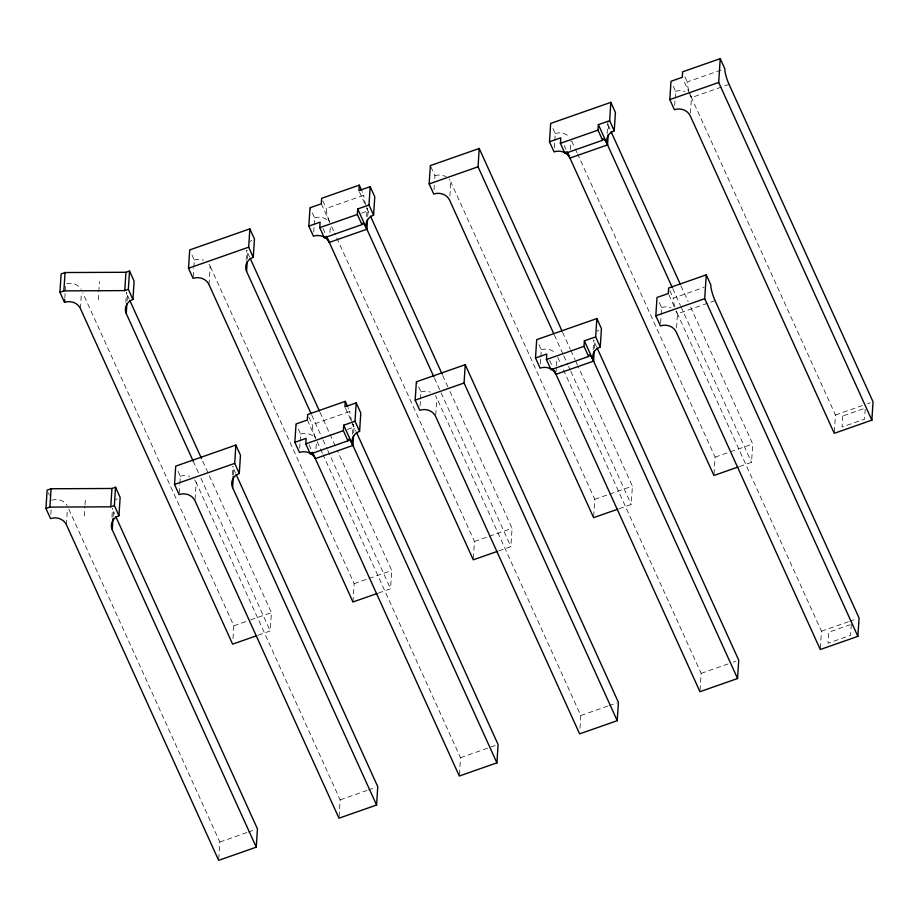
<?xml version="1.0" encoding="UTF-8"?>
<svg xmlns="http://www.w3.org/2000/svg" width="919" height="919" viewBox="0 0 919 919"><rect width="100%" height="100%" fill="white"/><g stroke="black" fill="none" stroke-linecap="round" stroke-linejoin="round"><path stroke-width="0.69" stroke-dasharray="4.59 3.45" d="M50.821 514.364L51.188 508.724M64.801 298.158L65.169 292.518M65.26 291.105L65.628 285.464M66.421 524.772L67.42 509.264M80.401 308.566L81.412 293.046M84.272 516.099L84.916 506.231M85.007 504.818L85.467 497.776M98.264 299.893L99.447 281.559M111.934 517.133L112.486 508.666M125.834 302.328L126.466 292.46M113.094 517.087L113.451 511.446A12.188 10.867 3.7 0 1 112.646 508.689M127.075 300.869L127.442 295.229A12.188 10.867 3.7 0 1 126.638 292.472M179.205 493.204L179.756 484.738M179.848 483.325L180.308 476.272L176.862 468.679M193.197 276.987L193.737 268.52M193.829 267.119L194.288 260.066L191.416 253.736M195.081 499.373L196.184 482.452A12.188 10.867 3.7 0 0 194.61 479.971M208.981 284.58L210.164 266.246A12.188 10.867 3.7 0 0 208.59 263.753M232.266 474.962L232.806 466.507M246.154 260.157L246.797 250.29M233.415 474.916L233.782 469.276A12.188 10.867 3.7 0 1 232.978 466.519M247.395 258.71L247.762 253.07A12.188 10.867 3.7 0 1 246.958 250.313M218.745 858.955L219.836 842.034L68.787 509.057M233.001 638.51L233.817 625.816L82.779 292.839M258.147 635.213L270.232 630.974L271.427 612.64L202.1 459.81M299.72 448.208L300.076 442.567M300.168 441.166L300.628 434.113L296.607 425.244M313.701 232.002L314.068 226.361M314.16 224.948L314.608 217.895L310.013 207.763M315.952 448.748L316.412 441.694M329.944 232.541L330.312 226.901M352.494 434.205L353.137 424.337M366.578 216.585L367.118 208.119M353.746 432.746L354.102 427.105A12.188 10.867 3.7 0 1 353.298 424.348M367.726 216.539L368.094 210.899A12.188 10.867 3.7 0 1 367.29 208.142M339.065 816.784L340.156 799.863L196.184 482.452M352.965 601.979L354.148 583.645L210.164 266.246M378.479 593.042L390.564 588.803L391.747 570.469L337.239 450.299M420.04 406.049L420.408 400.408M420.5 398.995L420.959 391.942L416.927 383.085M434.021 189.831L434.388 184.191M434.756 178.55L434.94 175.736L430.919 166.867M435.732 415.043L436.835 398.122A12.188 10.867 3.7 0 0 435.261 395.629M449.896 196.011L450.815 181.905A12.188 10.867 3.7 0 0 449.242 179.423M459.397 774.614L460.488 757.693L323.017 454.652M473.377 558.407L474.468 541.486L334.631 233.219M498.799 550.872L510.884 546.644L512.078 528.31L448.679 388.542M540.372 363.878L540.728 358.238M540.82 356.825L541.28 349.783L538.408 343.442M554.352 147.672L554.72 142.031M554.812 140.618L555.26 133.565L552.388 127.236M556.156 371.471L556.42 367.232M556.512 365.831L556.971 358.778M570.504 149.613L571.044 141.147M593.146 349.875L593.789 340.007M607.137 133.657L607.953 120.975A12.188 10.867 3.7 0 0 608.746 126.569L608.378 132.21M594.398 348.416L594.754 342.776A12.188 10.867 3.7 0 1 593.95 340.019M579.992 728.216L580.808 715.533L436.835 398.122M593.697 516.237L594.8 499.316L450.815 181.905M619.13 508.712L631.215 504.474L632.398 486.14L577.994 366.199M660.6 323.12L661.06 316.067M661.152 314.666L661.6 307.612L658.153 300.008M674.672 105.501L675.04 99.861M675.132 98.448L675.591 91.395L672.145 83.801M676.568 327.888L677.475 313.793A12.188 2.366 70.7 0 1 676.304 310.978M690.468 113.083L691.467 97.575A12.188 2.366 70.7 0 1 689.216 91.774M700.048 690.284L701.14 673.363L561.302 365.096M714.029 474.078L715.12 457.145L577.66 154.105M739.45 466.542L751.535 462.303L752.73 443.969L690.514 306.82M820.368 648.113L821.46 631.192L676.327 311.254M834.349 431.907L835.451 414.986L683.426 79.85M851.304 624.323L850.592 635.316L828.03 643.231L828.743 632.226L849.983 624.782M329.312 221.261A12.188 2.366 70.7 0 1 326.245 208.441L363.855 195.265L362.132 191.474M688.894 90.774A12.188 2.366 70.7 0 1 687.228 81.94L722.139 69.706M361.374 213.254L368.094 210.899A12.188 2.366 70.7 0 1 366.911 208.085M729.066 84.399L691.467 97.575A12.188 10.867 3.7 0 0 689.893 95.094M315.332 437.478A12.188 2.366 70.7 0 1 312.265 424.658L349.863 411.482L348.14 407.68M674.914 306.98A12.188 2.366 70.7 0 1 673.236 298.158L704.126 287.337M347.393 429.46L354.102 427.105A12.188 2.366 70.7 0 1 352.93 424.302M715.085 300.616L677.475 313.793A12.188 10.867 3.7 0 0 675.902 311.3M233.817 625.816L246.774 621.278M250.657 619.911L271.427 612.64M354.148 583.645L367.577 578.947M368.921 578.476L391.747 570.469M474.468 541.486L487.897 536.776M489.241 536.305L512.078 528.31M594.8 499.316L608.229 494.606M609.573 494.135L632.398 486.14M715.12 457.145L752.73 443.969M835.451 414.986L862.309 405.566M867.674 403.694L870.362 402.752M219.836 842.034L247.062 832.488M248.36 832.04L254.839 829.765M340.156 799.863L367.014 790.455M368.358 789.984L375.078 787.629M460.488 757.693L496.742 744.987M580.808 715.533L607.666 706.114M609.01 705.643L617.074 702.828M701.14 673.363L727.997 663.955M733.373 662.071L736.05 661.129M821.46 631.192L848.317 621.784M849.661 621.313L856.382 618.958M684.931 76.886L687.228 81.94M608.746 126.569L609.929 129.177M681.025 285.924L688.136 301.593M672.731 288.577L680.439 305.556M681.025 306.866L751.535 462.303M669.79 290.565L673.236 298.158M668.86 294.792L674.029 306.188M571.733 141.044L574.697 147.58M575.283 148.889L577.063 152.807M564.209 145.409L565.932 149.211M594.754 342.776L596.534 346.693M562.612 332.299L570.297 349.243M570.894 350.553L575.03 359.674M575.627 360.983L577.396 364.889M554.329 334.987L563.198 354.539M563.795 355.848L567.931 364.969M568.528 366.279L570.297 370.185M570.894 371.494L631.215 504.474M557.753 357.261L560.705 363.786M549.654 360.363L552.526 366.692M359.478 191.899L366.371 207.097M366.945 208.36L369.863 214.816M442.751 375.48L448.081 387.232M434.457 378.134L510.884 546.644M322.799 200.847L326.245 208.441M321.294 203.811L329.91 222.812M331.679 226.683L334.045 231.91M322.983 228.475L326.429 236.08M345.487 408.116L355.883 431.034M247.762 253.07L249.543 256.987M320.053 412.424L336.641 449M311.759 415.078L322.42 438.593M323.017 439.902L327.164 449.046M327.75 450.344L390.564 588.803M308.818 417.065L312.265 424.658M307.314 420.029L315.929 439.018M317.101 441.591L322.431 453.354M309.002 444.693L311.874 451.022M233.782 469.276L235.563 473.193M127.442 295.229L129.211 299.146M193.208 461.166L198.538 472.917M200.916 478.144L270.232 630.974M113.451 511.446L114.645 514.054M48.282 492.664L49.431 495.203M194.288 260.066A12.188 10.867 3.7 0 1 203.604 260.238M250.106 241.605A12.188 10.867 3.7 0 1 251.691 240.353M555.26 133.565A12.188 10.867 3.7 0 1 569.562 137.253M66.719 283.753A12.188 10.867 3.7 0 1 81.148 289.359M314.608 217.895A12.188 10.867 3.7 0 1 328.91 221.582M365.842 205.098A12.188 2.366 70.7 0 1 363.855 195.265M434.94 175.736A12.188 10.867 3.7 0 1 446.14 176.816M675.591 91.395A12.188 10.867 3.7 0 1 684.908 91.567M180.308 476.272A12.188 10.867 3.7 0 1 189.624 476.444M541.28 349.783A12.188 10.867 3.7 0 1 555.581 353.47M597.109 331.311A12.188 10.867 3.7 0 1 598.683 330.059M300.628 434.113A12.188 10.867 3.7 0 1 314.93 437.8M351.851 421.304A12.188 2.366 70.7 0 1 349.863 411.482M420.959 391.942A12.188 10.867 3.7 0 1 430.276 392.114M661.6 307.612A12.188 10.867 3.7 0 1 670.927 307.785M51.728 500.269A12.188 10.867 3.7 0 1 67.167 505.576M115.805 499.982A12.188 10.867 3.7 0 1 117.379 498.73M842.734 416.02L842.022 427.013L864.584 419.11L865.296 408.105L842.734 416.02"/><path stroke-width="1.38" d="M45.95 508.471L47.133 490.137L51.073 488.759L111.957 488.483L115.541 487.231L120.136 497.363L118.953 515.697A12.188 10.867 3.7 0 0 112.267 529.781L256.252 847.18L218.653 860.356L66.421 524.772A12.188 10.867 3.7 0 0 50.545 518.603L45.95 508.471L49.89 507.093L110.774 506.817L114.358 505.565L115.541 487.231M256.803 635.684L232.633 644.15L80.401 308.566A12.188 10.867 3.7 0 0 64.525 302.385L59.93 292.253L61.125 273.919L65.054 272.541L125.949 272.277L129.533 271.013L134.128 281.145L132.933 299.479A12.188 10.867 3.7 0 0 126.259 313.563L193.208 461.166M49.89 507.093L51.073 488.759M59.93 292.253L63.87 290.875L65.054 272.541M64.525 302.385L64.709 299.56M110.774 506.817L111.957 488.483M63.87 290.875L124.754 290.611L125.949 272.277M112.267 529.781L113.003 518.5M126.259 313.563L126.891 303.695M132.933 299.479L128.338 289.347L129.533 271.013M174.518 484.474L175.713 466.151L235.873 445.06L240.468 455.192L239.285 473.526A12.188 10.867 3.7 0 0 232.599 487.61L376.572 805.021L338.973 818.197L194.989 500.786A12.188 10.867 3.7 0 0 179.113 494.606L174.518 484.474L234.69 463.394L235.873 445.06M377.135 593.513L352.965 601.979L208.981 284.58A12.188 10.867 3.7 0 0 193.105 278.4L188.51 268.268L189.693 249.934L249.853 228.854L254.448 238.986L253.265 257.309A12.188 10.867 3.7 0 0 246.579 271.392L311.162 413.768M232.599 487.61L233.323 476.329M246.579 271.392L247.222 261.524M253.265 257.309L248.67 247.188L249.853 228.854M256.252 847.18L257.435 828.846L115.828 516.673M345.268 401.35L344.912 406.853L356.193 402.901L360.788 413.022L359.605 431.356A12.188 10.867 3.7 0 0 352.919 445.439L315.32 458.615A12.188 10.867 3.7 0 0 299.445 452.447L294.85 442.315L296.033 423.981L307.314 420.029L307.67 414.526L345.268 401.35L347.566 406.416M359.26 185.133L358.904 190.635L370.185 186.683L374.78 196.815L373.585 215.149A12.188 10.867 3.7 0 0 366.899 229.233L329.301 242.409A12.188 10.867 3.7 0 0 313.425 236.229L308.83 226.097L310.013 207.763L321.294 203.811L321.65 198.32L359.26 185.133L361.558 190.199M353.562 435.572L352.919 445.439A12.188 2.366 70.7 0 0 347.968 440.81L310.369 453.986L305.774 443.854L306.13 438.363L294.85 442.315M367.543 219.354L366.899 229.233A12.188 2.366 70.7 0 0 361.948 224.604L324.35 237.78L319.755 227.648L320.111 222.145L308.83 226.097M347.968 440.81L343.373 430.678L343.729 425.187L355.01 421.235L356.193 402.901M361.948 224.604L357.353 214.472L357.709 208.969L368.99 205.017L370.185 186.683M376.572 805.021L377.766 786.687L236.149 474.503M415.17 400.144L416.353 381.81L465.244 364.682L618.418 702.357L617.223 720.68L579.625 733.867L435.64 416.456A12.188 10.867 3.7 0 0 419.765 410.276L415.17 400.144L464.061 383.016L465.244 364.682M617.786 509.183L593.617 517.65L449.632 200.239A12.188 10.867 3.7 0 0 433.757 194.07L429.162 183.938L430.345 165.604L479.224 148.476L562.026 330.989M553.743 333.677L478.041 166.798L479.224 148.476M312.449 452.286L459.305 776.027L496.903 762.85L498.087 744.516L356.48 432.332M535.501 357.985L536.685 339.651L596.845 318.56L601.44 328.692L600.256 347.026A12.188 10.867 3.7 0 0 593.571 361.11L555.972 374.286A12.188 10.867 3.7 0 0 540.096 368.105L535.501 357.985L546.782 354.022L546.426 359.524L551.021 369.656L588.619 356.48A12.188 2.366 70.7 0 1 593.571 361.11L594.214 351.242M549.482 141.767L550.665 123.433L610.836 102.354L615.431 112.486L614.237 130.82A12.188 10.867 3.7 0 0 607.551 144.903L569.952 158.079A12.188 10.867 3.7 0 0 554.077 151.899L549.482 141.767L560.762 137.816L560.406 143.318L565.001 153.45A12.188 2.366 70.7 0 1 569.952 158.079M588.619 356.48L584.024 346.348L584.381 340.846L595.661 336.894L596.845 318.56M608.194 135.024L607.551 144.903A12.188 2.366 70.7 0 0 602.6 140.262L598.005 130.142L598.361 124.639L609.642 120.688L610.836 102.354M655.821 315.814L657.005 297.48L668.285 293.529L668.641 288.026L706.251 274.85L710.846 284.982A12.188 2.366 70.7 0 0 715.085 300.616L859.07 618.016L857.875 636.35L820.276 649.526L676.292 332.115A12.188 10.867 3.7 0 0 660.416 325.946L655.821 315.814L704.701 298.686L706.251 274.85M669.813 99.597L670.996 81.274L682.277 77.311L682.633 71.82L720.232 58.644L724.827 68.764A12.188 2.366 70.7 0 0 729.066 84.399L873.05 401.81L871.867 420.144L834.268 433.32L690.284 115.909A12.188 10.867 3.7 0 0 674.408 109.729L669.813 99.597L718.692 82.469L720.232 58.644M554.249 370.483L699.956 691.697L737.555 678.521L738.738 660.187L597.132 348.002M124.754 290.611L128.338 289.347M188.51 268.268L248.67 247.188M429.162 183.938L478.041 166.798M319.755 227.648L357.353 214.472M560.406 143.318L598.005 130.142M565.001 153.45L602.6 140.262M305.774 443.854L343.373 430.678M546.426 359.524L584.024 346.348M497.455 551.343L473.285 559.82L327.003 237.343M738.106 467.013L713.937 475.479L567.08 151.738M718.692 82.469L871.867 420.144M704.701 298.686L857.875 636.35M609.642 120.688L614.237 130.82M611.112 131.785L680.439 284.614M598.361 124.639L672.145 287.279M595.661 336.894L600.256 347.026M584.381 340.846L737.555 678.521M464.061 383.016L617.223 720.68M368.99 205.017L373.585 215.149M370.46 216.126L442.154 374.171M357.709 208.969L433.86 376.836M355.01 421.235L359.605 431.356M343.729 425.187L496.903 762.85M250.14 258.285L319.456 411.115M234.69 463.394L239.285 473.526M129.809 300.456L201.502 458.512M114.358 505.565L118.953 515.697M324.35 237.78A12.188 2.366 70.7 0 1 324.602 236.7M325.946 236.861A12.188 2.366 70.7 0 1 329.301 242.409M551.021 369.656A12.188 2.366 70.7 0 1 551.262 368.576M552.618 368.737A12.188 2.366 70.7 0 1 555.972 374.286M311.162 452.596A12.188 2.366 70.7 0 1 315.32 458.615"/></g></svg>
